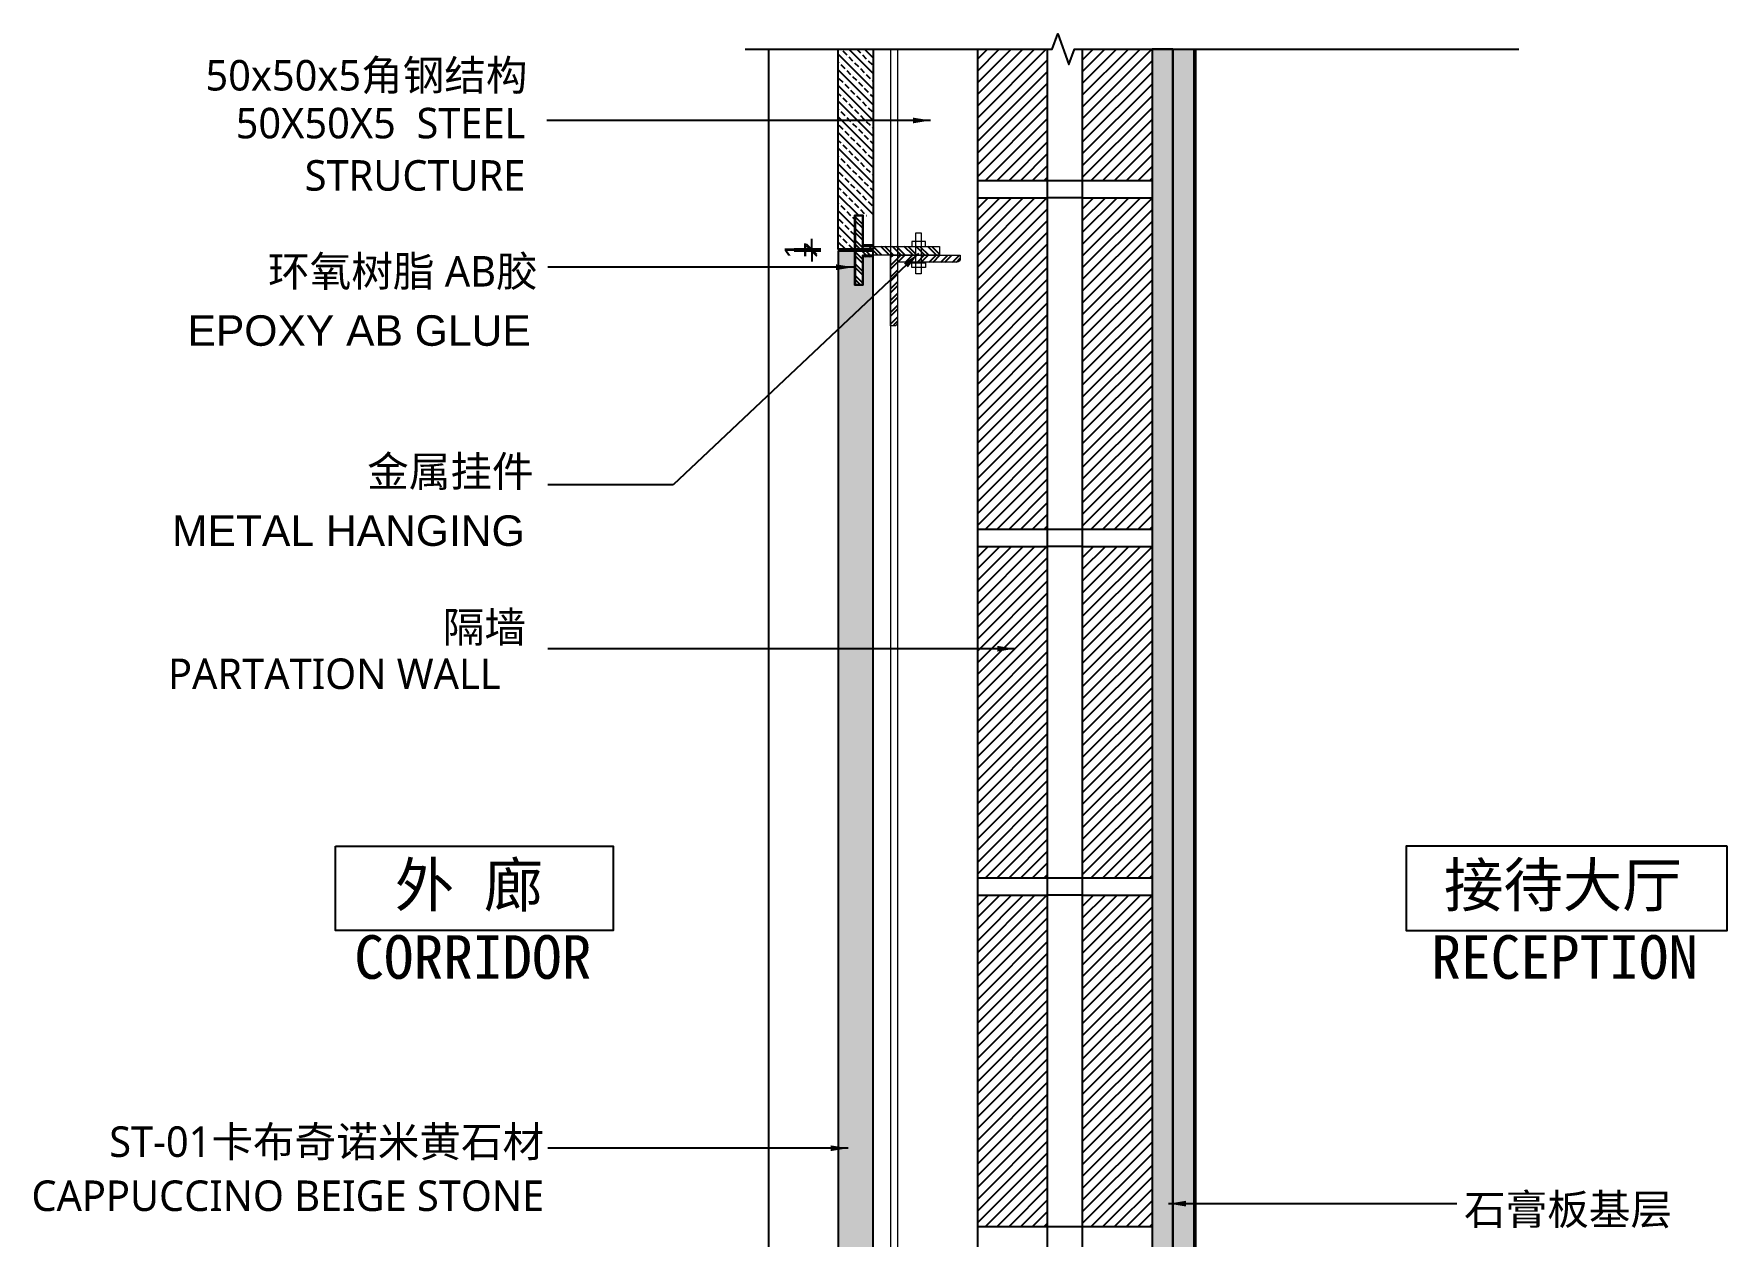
# Model space of a CAD drawing. Header units: millimetres. Extents: x 6321 to 61876, y 123 to 15211.
# Drawn here: x 59905 to 60877, y 9837 to 10526 of the extents above; entities that cross this region are included whole.
import ezdxf
from ezdxf.enums import TextEntityAlignment as Align

# ---------------------------------------------------------------- set-up
doc = ezdxf.new("R2010")
doc.units = ezdxf.units.MM
doc.linetypes.add('DASH', pattern=[0.35, 0.25, -0.1])
doc.layers.get('Defpoints').update_dxf_attribs({"color": 250})
doc.layers.add('_ACM-A-ANNO-DIMS', color=2, linetype='Continuous', lineweight=13)
for name, color, linetype in [('I-DETL-LW251', 251, 'Continuous'), ('I-SECT-LW251-PATT', 251, 'Continuous'), ('PE-立面结构', 5, 'Continuous'), ('WALL TYPE$0$G-ANNO-DIMS', 10, 'Continuous'), ('WALL TYPE$0$g-anno-note', 7, 'Continuous'), ('WALL TYPE$0$G-ANNO-NOTE-CH', 7, 'Continuous'), ('WALL TYPE$0$GREY', 8, 'Continuous'), ('WALL TYPE$0$HATCH', 8, 'Continuous'), ('WALL TYPE$0$YELLOW', 2, 'Continuous')]:
    doc.layers.add(name, color=color, linetype=linetype)
doc.styles.add('_ACM-G-NOTES-CHN', font='simhei.ttf', dxfattribs={"height": 3})
doc.styles.add('Arial', font='ARIALUNI.ttf')
doc.styles.add('IA10-16 Floor Detail$0$Arch-Dim', font='romans.shx', dxfattribs={"width": 0.75})
doc.styles.add('WALL TYPE$0$Aecom Chinese', font='Microsoft YaHei.ttf')
doc.dimstyles.new('HBA_5', dxfattribs={"dimscale": 5, "dimtxt": 2.5, "dimasz": 1.2, "dimexe": 2, "dimexo": 2, "dimgap": 0.6, "dimtad": 1, "dimdec": 0, "dimrnd": 0.005, "dimzin": 0, "dimtxsty": 'Arial', "dimblk": 'ARCHTICK', "dimcen": 0.125, "dimclrd": 256, "dimclre": 256, "dimclrt": 256, "dimadec": 0, "dimazin": 0, "dimtfac": 1, "dimtdec": 0, "dimtix": 1, "dimtmove": 0, "dimatfit": 3, "dimldrblk": 'ARCHTICK', "dimfxl": 1, "dimtvp": 1, "dimtolj": 1, "dimtzin": 0, "dimlwd": -1, "dimlwe": -1, "dimarcsym": 0})
doc.dimstyles.new('IA10-16 Floor Detail$0$Aec-Arch-M-2', dxfattribs={"dimscale": 2, "dimtxt": 2.5, "dimasz": 2, "dimexe": 2, "dimexo": 2, "dimgap": 0.8, "dimtad": 1, "dimdec": 0, "dimzin": 3, "dimdsep": 46, "dimtxsty": 'IA10-16 Floor Detail$0$Arch-Dim', "dimblk": 'IA10-16 Floor Detail$0$_ArchTick', "dimcen": 2.5, "dimdle": 2, "dimadec": 0, "dimazin": 2, "dimtfac": 0.75, "dimtdec": 0, "dimtix": 1, "dimtmove": 1, "dimatfit": 2, "dimfxl": 1, "dimtolj": 1, "dimtzin": 0, "dimarcsym": 0})

# ---------------------------------------------------------------- blocks, each defined once
blk = doc.blocks.new('IA10-16 Floor Detail$0$_ArchTick')
at = {"color": 0, "linetype": 'ByBlock', "const_width": 0.15}
blk.add_lwpolyline([(-0.5, -0.5), (0.5, 0.5)], dxfattribs=at)
blk = doc.blocks.new('_ArchTick')
at = {"color": 2, "linetype": 'ByBlock', "const_width": 0.15}
blk.add_lwpolyline([(-0.5, -0.5), (0.5, 0.5)], dxfattribs=at)
blk = doc.blocks.new('*D56')
at = {"layer": 'Defpoints', "color": 0, "transparency": 16777216}
for p in [(60351.62, 10401.65), (60366.89, 10402.65, 0.32), (60366.89, 10401.65, 0.32)]:
    blk.add_point(p, dxfattribs=at)
at = {"layer": 'WALL TYPE$0$G-ANNO-DIMS', "transparency": 16777216}
for p, q in [((60351.62, 10402.65), (60351.62, 10408.65)), ((60356.89, 10402.65), (60341.62, 10402.65)), ((60356.89, 10401.65), (60341.62, 10401.65)), ((60351.62, 10402.65), (60351.62, 10401.65)), ((60351.62, 10401.65), (60351.62, 10395.65))]:
    blk.add_line(p, q, dxfattribs=at)
at = {"layer": 'WALL TYPE$0$G-ANNO-DIMS', "transparency": 16777216, "xscale": 6, "yscale": 6, "zscale": 6}
for p, rotation in [((60351.62, 10402.65), 270), ((60351.62, 10401.65), 90)]:
    blk.add_blockref('_ArchTick', p, dxfattribs=dict(at, rotation=rotation))
at = {"layer": 'WALL TYPE$0$G-ANNO-DIMS', "transparency": 16777216, "insert": (60342.34, 10402.15), "char_height": 12.5, "attachment_point": 5, "rotation": 90, "style": 'Arial'}
blk.add_mtext('\\A1;1', dxfattribs=at)

msp = doc.modelspace()

# ---------------------------------------------------------------- hatches: boundary and pattern name
at = {"layer": '_ACM-A-ANNO-DIMS', "ltscale": 2}
h = msp.add_hatch(dxfattribs=at)
h.set_pattern_fill('ANSI37', color=256, scale=0.2)
h.set_pattern_definition([(45, (59700.67646, 11015.58876), (-0.4490128, 0.4490128), []), (135, (59700.67646, 11015.58876), (-0.4490128, -0.4490128), [])])
h.paths.add_polyline_path([(60386.89, 10405.32), (60386.89, 10404.32), (60380.73, 10404.32), (60380.73, 10421.77), (60376.73, 10421.77), (60376.73, 10382.52), (60380.73, 10382.52), (60380.73, 10399.32), (60386.89, 10399.32), (60386.89, 10398.32), (60381.23, 10398.32), (60381.23, 10382.02), (60376.23, 10382.02), (60376.23, 10422.27), (60381.23, 10422.27), (60381.23, 10405.32)])
at = {"layer": 'I-SECT-LW251-PATT'}
h = msp.add_hatch(dxfattribs=at)
h.set_pattern_fill('AR-SAND', color=256, scale=0.05, angle=180, style=0)
h.set_pattern_definition([(217.5, (18640.8915, 4366.697), (0.080001565, -2.44706619), [0, -1.9304, 0, -2.159, 0, -2.06375]), (187.5, (18640.8915, 4366.697), (-2.24761642, -3.5841255), [0, -1.0414, 0, -1.7399, 0, -0.66675]), (147.5, (18642.4536, 4366.697), (-3.95496185, -0.00718592), [0, -0.635, 0, -2.286, 0, -2.9845]), (137.5, (18642.4536, 4366.697), (-3.81778226, -1.11464662), [0, -0.3175, 0, -1.4986, 0, -1.7145])])
h.paths.add_polyline_path([(60558.89, 10517.44), (60546.89, 10517.44), (60546.89, 9102.15), (60558.89, 9102.15)])
h = msp.add_hatch(dxfattribs=at)
h.set_pattern_fill('AR-SAND', color=256, scale=0.05, angle=180, style=0)
h.set_pattern_definition([(217.5, (-25278.2433, -2182.686), (0.080001565, -2.447066187), [0, -1.9304, 0, -2.159, 0, -2.06375]), (187.5, (-25278.2433, -2182.686), (-2.24761642, -3.5841255), [0, -1.0414, 0, -1.7399, 0, -0.66675]), (147.5, (-25276.6812, -2182.686), (-3.95496185, -0.007185923), [0, -0.635, 0, -2.286, 0, -2.9845]), (137.5, (-25276.681, -2182.686), (-3.81778226, -1.11464662), [0, -0.3175, 0, -1.4986, 0, -1.7145])])
h.paths.add_polyline_path([(60570.89, 9302.15), (60558.89, 9302.15), (60558.89, 10517.44), (60570.89, 10517.44)])
at = {"layer": 'WALL TYPE$0$HATCH'}
h = msp.add_hatch(dxfattribs=at)
h.set_pattern_fill('ANSI33', color=256, angle=90)
h.set_pattern_definition([(135, (27654.577, 3372.428), (-4.4901281, -4.4901281), []), (135, (27654.577, 3376.9184), (-4.4901281, -4.4901281), [3.175, -1.5875])])
h.paths.add_polyline_path([(60366.89, 10402.65), (60376.73, 10402.65), (60376.73, 10421.77), (60386.89, 10421.77), (60386.89, 10517.44), (60366.89, 10517.44)])
h = msp.add_hatch(dxfattribs=at)
h.set_pattern_fill('LINE', color=256, scale=5, angle=45, style=0)
h.set_pattern_definition([(45, (60138.472, 9071.888), (-3.367596, 3.367596), [])])
h.paths.add_polyline_path([(60546.89, 10517.44), (60506.89, 10517.44), (60506.89, 10442.2), (60546.89, 10442.2)])
h.paths.add_polyline_path([(60486.89, 10517.44), (60446.89, 10517.44), (60446.89, 10442.2), (60486.89, 10442.2)])
h = msp.add_hatch(dxfattribs=at)
h.set_pattern_fill('LINE', color=256, scale=5, angle=45, style=0)
h.set_pattern_definition([(45, (60138.472, 8871.888), (-3.367596, 3.367596), [])])
h.paths.add_polyline_path([(60446.89, 10432.2), (60486.89, 10432.2), (60486.89, 10242.2), (60446.89, 10242.2)])
h.paths.add_polyline_path([(60506.89, 10242.2), (60546.89, 10242.2), (60546.89, 10432.2), (60506.89, 10432.2)])
at = {"layer": 'WALL TYPE$0$HATCH', "ltscale": 2}
h = msp.add_hatch(dxfattribs=at)
h.set_pattern_fill('ANSI32', color=256, scale=0.5, angle=90)
h.set_pattern_definition([(135, (60204.7406, 9203.4177), (-3.367596, -3.367596), []), (135, (60204.7406, 9205.6627), (-3.367596, -3.367596), [])])
h.paths.add_polyline_path([(60380.73, 10399.32), (60380.73, 10382.52), (60376.73, 10382.52), (60376.73, 10421.77), (60380.73, 10421.77), (60380.73, 10404.32), (60424.98, 10404.32), (60424.98, 10399.32)])
h = msp.add_hatch(dxfattribs=at)
h.set_pattern_fill('ANSI33', color=256, angle=90)
h.set_pattern_definition([(135, (60621.4364, 8504.103), (-4.490128, -4.490128), []), (135, (60621.4364, 8508.5934), (-4.490128, -4.490128), [3.175, -1.5875])])
h.paths.add_polyline_path([(60376.73, 10382.52), (60376.73, 10401.65), (60366.89, 10401.65), (60366.89, 9311.99), (60376.21, 9311.99), (60376.21, 9331.94), (60381.23, 9331.94), (60381.23, 9314.99), (60386.89, 9314.99), (60386.89, 10399.32), (60380.73, 10399.32), (60380.73, 10382.52)])
h = msp.add_hatch(dxfattribs=at)
h.set_pattern_fill('ANSI32', color=256, scale=0.5)
h.set_pattern_definition([(45, (59705.6765, 11015.5888), (-3.367596, 3.367596), []), (45, (59707.9215, 11015.5888), (-3.367596, 3.367596), [])])
edge = h.paths.add_edge_path()
edge.add_arc((60398.89, 10360.68), 2, 317.26005, 360, ccw=False)
edge.add_line((60400.36, 10359.32), (60396.89, 10359.32))
edge.add_line((60396.89, 10359.32), (60396.89, 10399.32))
edge.add_line((60396.89, 10399.32), (60436.89, 10399.32))
edge.add_line((60436.89, 10399.32), (60436.89, 10395.82))
edge.add_arc((60436.39, 10395.82), 0.5, 270, 360, ccw=False)
edge.add_line((60436.39, 10395.32), (60400.89, 10395.32))
edge.add_line((60400.89, 10395.32), (60400.89, 10360.68))
at = {"layer": 'WALL TYPE$0$HATCH'}
h = msp.add_hatch(dxfattribs=at)
h.set_pattern_fill('LINE', color=256, scale=5, angle=45, style=0)
h.set_pattern_definition([(45, (60138.472, 8671.888), (-3.367596, 3.367596), [])])
h.paths.add_polyline_path([(60446.89, 10232.2), (60486.89, 10232.2), (60486.89, 10042.2), (60446.89, 10042.2)])
h.paths.add_polyline_path([(60506.89, 10042.2), (60546.89, 10042.2), (60546.89, 10232.2), (60506.89, 10232.2)])
h = msp.add_hatch(dxfattribs=at)
h.set_pattern_fill('LINE', color=256, scale=5, angle=45, style=0)
h.set_pattern_definition([(45, (60138.472, 8471.888), (-3.367596, 3.367596), [])])
h.paths.add_polyline_path([(60446.89, 10032.2), (60486.89, 10032.2), (60486.89, 9842.2), (60446.89, 9842.2)])
h.paths.add_polyline_path([(60506.89, 9842.2), (60546.89, 9842.2), (60546.89, 10032.2), (60506.89, 10032.2)])

# ---------------------------------------------------------------- linework, layer by layer
at = {"color": 1, "linetype": 'Continuous', "lineweight": 15}
msp.add_line((60396.89, 10517.44, 8.33), (60396.89, 9102.15, -1.15), dxfattribs=at)
at = {"color": 1, "linetype": 'DASH', "lineweight": 15}
msp.add_line((60400.89, 10517.44, 8.33), (60400.89, 9102.15, -1.15), dxfattribs=at)
at = {"color": 1, "linetype": 'Continuous', "lineweight": 15}
for points, elevation in [([(60386.89, 10405.32), (60386.89, 10404.32), (60380.73, 10404.32), (60380.73, 10421.77), (60376.73, 10421.77), (60376.73, 10382.52), (60380.73, 10382.52), (60380.73, 10399.32), (60386.89, 10399.32), (60386.89, 10398.32), (60381.23, 10398.32), (60381.23, 10382.02), (60376.23, 10382.02), (60376.23, 10422.27), (60381.23, 10422.27), (60381.23, 10405.32)], 0.32), ([(60380.73, 10399.32), (60380.73, 10382.52), (60376.73, 10382.52), (60376.73, 10421.77), (60380.73, 10421.77), (60380.73, 10404.32), (60424.98, 10404.32), (60424.98, 10399.32)], 0.32), ([(60416.95, 10407.06), (60409.03, 10407.06), (60409.03, 10404.32), (60416.95, 10404.32)], 8.16), ([(60414.45, 10388.51), (60411.46, 10388.51), (60411.46, 10412.04), (60414.45, 10412.04)], 8.16), ([(60416.95, 10392.16), (60409.03, 10392.16), (60409.03, 10394.9), (60416.95, 10394.9)], 8.16)]:
    msp.add_lwpolyline(points, close=True, dxfattribs=dict(at, elevation=elevation))
at = {"color": 1, "linetype": 'Continuous', "lineweight": 15, "elevation": 0.32}
msp.add_lwpolyline([(60396.89, 10399.32), (60436.89, 10399.32), (60436.89, 10397.32, -0.414214), (60434.89, 10395.32), (60400.89, 10395.32), (60400.89, 10360.68, -0.414214), (60398.89, 10358.68), (60396.89, 10358.68)], format="xyb", close=True, dxfattribs=at)
at = {"layer": '_ACM-A-ANNO-DIMS', "ltscale": 2, "elevation": -5.67}
for points in [[(60381.23, 10405.32), (60381.23, 10422.27), (60376.23, 10422.27), (60376.23, 10402.32)], [(60380.73, 10405.32), (60380.73, 10421.77), (60376.73, 10421.77), (60376.73, 10405.32)], [(60376.23, 10401.32), (60376.23, 10382.02), (60381.23, 10382.02), (60381.23, 10398.32)], [(60376.73, 10398.32), (60376.73, 10382.52), (60380.73, 10382.52), (60380.73, 10398.32)]]:
    msp.add_lwpolyline(points, dxfattribs=at)
at = {"layer": 'I-DETL-LW251', "elevation": 0.18}
msp.add_lwpolyline([(60546.89, 9102.15), (60558.89, 9102.15), (60558.89, 10517.44), (60546.89, 10517.44)], close=True, dxfattribs=at)
at = {"layer": 'PE-立面结构', "color": 30}
msp.add_line((60326.87, 10517.44, 1.91), (60326.87, 9311.99, 0.32), dxfattribs=at)
at = {"layer": 'PE-立面结构', "color": 8}
msp.add_line((60558.89, 10517.44, -2.03), (60558.89, 9102.15, -1.85), dxfattribs=at)
at = {"layer": 'PE-立面结构', "color": 30, "linetype": 'DASH'}
msp.add_line((60571.9, 10517.44, 0), (60571.91, 9302.15, 0.18), dxfattribs=at)
at = {"layer": 'PE-立面结构', "color": 30}
for points, elevation in [([(60366.89, 10517.44), (60386.89, 10517.44), (60386.89, 10402.65), (60366.89, 10402.65)], 0.32), ([(60570.89, 9302.15), (60558.89, 9302.15), (60558.89, 10517.44), (60570.89, 10517.44)], 0.18), ([(60366.89, 9311.99), (60376.21, 9311.99), (60376.23, 9331.94), (60381.23, 9331.94), (60381.23, 9314.99), (60386.89, 9314.99), (60386.89, 10401.65), (60366.89, 10401.65)], 0.32)]:
    msp.add_lwpolyline(points, close=True, dxfattribs=dict(at, elevation=elevation))
at = {"layer": 'WALL TYPE$0$G-ANNO-DIMS'}
for points, elevation in [([(60078.44, 10060.32), (60237.61, 10060.32), (60237.61, 10012), (60078.44, 10012)], 0), ([(60876.88, 10060.32), (60692.67, 10060.32), (60692.67, 10012), (60876.88, 10012)], -1.85)]:
    msp.add_lwpolyline(points, close=True, dxfattribs=dict(at, elevation=elevation))
at = {"layer": 'WALL TYPE$0$g-anno-note', "elevation": 0}
msp.add_lwpolyline([(60313.4, 10517.44), (60489.66, 10517.44), (60492.85, 10526.21), (60499.23, 10508.68), (60502.42, 10517.44), (60757.42, 10517.44)], dxfattribs=at)
at = {"layer": 'WALL TYPE$0$GREY'}
for p, q in [((60486.89, 10442.2, 0), (60506.89, 10442.2, 0)), ((60506.89, 10432.2, 0), (60486.89, 10432.2, 0)), ((60486.89, 10242.2, 0), (60506.89, 10242.2, 0)), ((60486.89, 10242.2, 0), (60506.89, 10242.2, 0)), ((60506.89, 10232.2, 0), (60486.89, 10232.2, 0)), ((60506.89, 10232.2, 0), (60486.89, 10232.2, 0)), ((60486.89, 10042.2, 0), (60506.89, 10042.2, 0)), ((60506.89, 10032.2, 0), (60486.89, 10032.2, 0)), ((60486.89, 9842.2, 0), (60506.89, 9842.2, 0)), ((60486.89, 9842.2, 0), (60506.89, 9842.2, 0))]:
    msp.add_line(p, q, dxfattribs=at)
at = {"layer": 'WALL TYPE$0$YELLOW'}
for p, q in [((60446.89, 8952.2, 0), (60446.89, 10517.44, 0)), ((60486.89, 9242.2, 0), (60486.89, 10517.44, 0)), ((60506.89, 10517.44, 0), (60506.89, 9242.2, 0)), ((60546.89, 10517.44, 0), (60546.89, 8952.2, 0)), ((60446.89, 10442.2, 0), (60486.89, 10442.2, 0)), ((60506.89, 10442.2, 0), (60546.89, 10442.2, 0)), ((60446.89, 10432.2, 0), (60486.89, 10432.2, 0)), ((60506.89, 10432.2, 0), (60546.89, 10432.2, 0)), ((60446.89, 10242.2, 0), (60486.89, 10242.2, 0)), ((60446.89, 10242.2, 0), (60486.89, 10242.2, 0)), ((60506.89, 10242.2, 0), (60546.89, 10242.2, 0)), ((60506.89, 10242.2, 0), (60546.89, 10242.2, 0)), ((60446.89, 10232.2, 0), (60486.89, 10232.2, 0)), ((60446.89, 10232.2, 0), (60486.89, 10232.2, 0)), ((60506.89, 10232.2, 0), (60546.89, 10232.2, 0)), ((60506.89, 10232.2, 0), (60546.89, 10232.2, 0)), ((60446.89, 10042.2, 0), (60486.89, 10042.2, 0)), ((60506.89, 10042.2, 0), (60546.89, 10042.2, 0)), ((60446.89, 10032.2, 0), (60486.89, 10032.2, 0)), ((60506.89, 10032.2, 0), (60546.89, 10032.2, 0)), ((60446.89, 9842.2, 0), (60486.89, 9842.2, 0)), ((60446.89, 9842.2, 0), (60486.89, 9842.2, 0)), ((60506.89, 9842.2, 0), (60546.89, 9842.2, 0)), ((60506.89, 9842.2, 0), (60546.89, 9842.2, 0))]:
    msp.add_line(p, q, dxfattribs=at)

# ---------------------------------------------------------------- texts
at = {"layer": 'WALL TYPE$0$G-ANNO-NOTE-CH'}
for s, height, style, p in [('50x50x5角钢结构', 17.5, 'WALL TYPE$0$Aecom Chinese', (60003.76, 10493.72, 26.81)), ('环氧树脂 AB胶', 17.5, 'WALL TYPE$0$Aecom Chinese', (60039.7, 10381.31, 26.81)), ('EPOXY AB GLUE', 17.5, 'Arial', (59993.44, 10347.31, 49.51)), ('金属挂件', 17.5, 'WALL TYPE$0$Aecom Chinese', (60096.57, 10266.53, 128.95)), ('METAL HANGING', 17.5, 'Arial', (59984.59, 10232.54, 151.65)), ('隔墙', 17.5, 'WALL TYPE$0$Aecom Chinese', (60139.91, 10177.19)), ('PARTATION WALL', 17.5, 'WALL TYPE$0$Aecom Chinese', (59982.28, 10150.45)), ('外 廊', 25, '_ACM-G-NOTES-CHN', (60112.38, 10025.6, 0)), ('接待大厅', 25, '_ACM-G-NOTES-CHN', (60714.41, 10025.59, -1.85)), ('CORRIDOR', 25, '_ACM-G-NOTES-CHN', (60089.14, 9984.25, 0)), ('RECEPTION ', 25, '_ACM-G-NOTES-CHN', (60707.16, 9984.24, -1.85)), ('石膏板基层', 17.5, 'WALL TYPE$0$Aecom Chinese', (60725.93, 9843.24, -1.75))]:
    msp.add_text(s, height=height, dxfattribs=dict(at, style=style)).set_placement(p)
at = {"layer": 'WALL TYPE$0$G-ANNO-NOTE-CH', "style": 'WALL TYPE$0$Aecom Chinese'}
msp.add_text('CAPPUCCINO BEIGE STONE', height=17.5, dxfattribs=at).set_placement((60198.12, 9868.58, -2), align=Align.TOP_RIGHT)
at = {"layer": 'WALL TYPE$0$G-ANNO-NOTE-CH', "insert": (60187.34, 10483.79, -2.98), "char_height": 17.5, "width": 198.686, "attachment_point": 3, "line_spacing_factor": 1.028571, "style": 'WALL TYPE$0$Aecom Chinese'}
msp.add_mtext('50X50X5  STEEL STRUCTURE', dxfattribs=at)
at = {"layer": 'WALL TYPE$0$G-ANNO-NOTE-CH', "insert": (60198.12, 9899.59, -2), "char_height": 17.5, "width": 264.3175, "attachment_point": 3, "style": 'WALL TYPE$0$Aecom Chinese'}
msp.add_mtext('\\A1;ST-01{\\A0;卡布奇诺米黄石材}', dxfattribs=at)

# ---------------------------------------------------------------- dimensions: what is measured, and where the dimension line sits
at = {"layer": 'WALL TYPE$0$G-ANNO-DIMS'}
dim = msp.add_linear_dim(base=(60351.62, 10401.65), p1=(60366.89, 10402.65, 0.32), p2=(60366.89, 10401.65, 0.32), angle=90, dimstyle='HBA_5', dxfattribs=at)
dim.commit()
dim.dimension.update_dxf_attribs({"geometry": '*D56', "text_midpoint": (60342.34, 10402.15)})

# ---------------------------------------------------------------- leaders
at = {"layer": '_ACM-A-ANNO-DIMS'}
for points in [[(60419.73, 10476.55), (60199.66, 10476.55)], [(60412.96, 10400.28, 8.16), (60272.04, 10267.5, 8.16), (60200.12, 10267.5, 8.16)], [(60375.56, 10392.38), (60200.12, 10392.38)], [(60468.17, 10173.56), (60200.12, 10173.56)], [(60372.48, 9887.07, 7.6), (60200.12, 9887.07, 7.6)], [(60556.4, 9855.29, 0.14), (60721.8, 9855.29, 0.14)]]:
    msp.add_leader(points, dimstyle='IA10-16 Floor Detail$0$Aec-Arch-M-2', override={"dimasz": 5}, dxfattribs=at)

doc.saveas('drawing.dxf')
